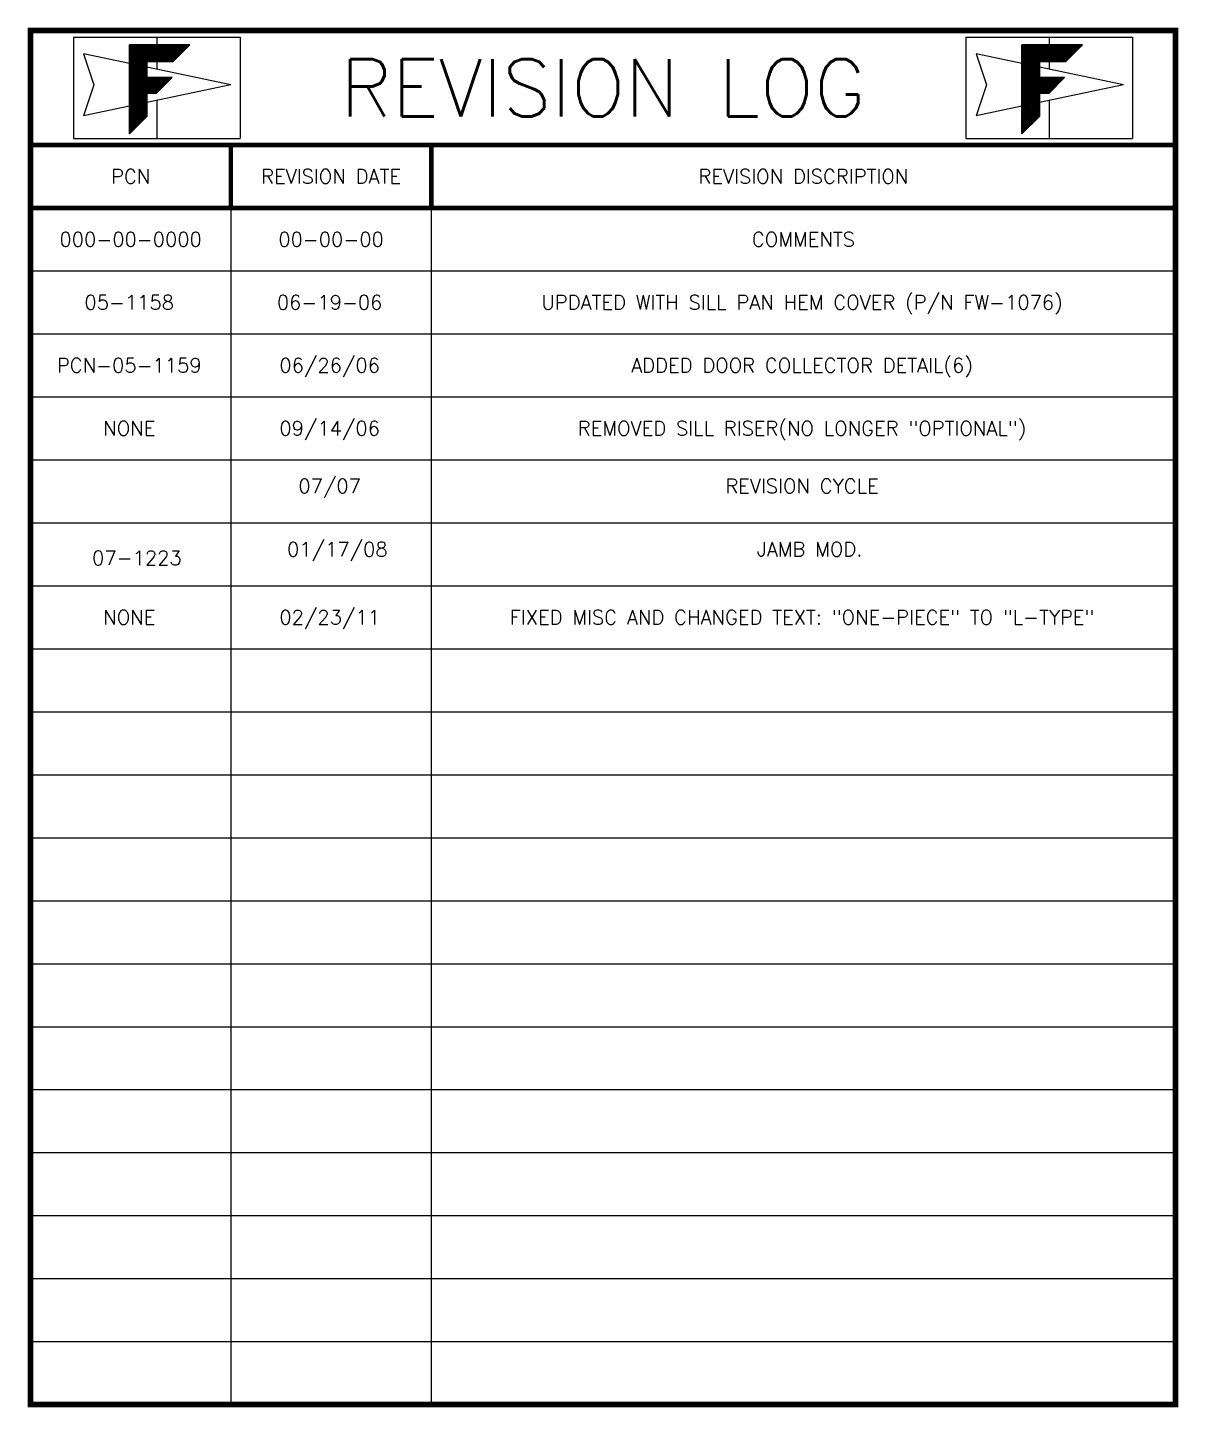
# Model space of a CAD drawing. Extents: x -31.7 to 55.9, y -31.6 to 29.
# Drawn here: x 35.82 to 55.92, y 3.75 to 27.85 of the extents above; entities that cross this region are included whole.
import ezdxf
from ezdxf.enums import TextEntityAlignment as Align

# ---------------------------------------------------------------- set-up
doc = ezdxf.new("R2010")
doc.units = 0
doc.header["$LTSCALE"] = 0.25
doc.header["$MEASUREMENT"] = 0
doc.layers.get('0').update_dxf_attribs({"linetype": 'CONTINUOUS'})
doc.layers.add('REVISION LOG', color=7, linetype='CONTINUOUS')
doc.styles.get("Standard").update_dxf_attribs({"font": 'simplex.shx'})

# ---------------------------------------------------------------- blocks, each defined once
blk = doc.blocks.new('*X10')
at = {"color": 0}
for p, q in [((7.2329, 10.2346), (7.4628, 10.4645)), ((7.2329, 10.2452), (7.4522, 10.4645)), ((7.2329, 10.2558), (7.4416, 10.4645)), ((7.2329, 10.2664), (7.431, 10.4645)), ((7.2329, 10.277), (7.4204, 10.4645)), ((7.2329, 10.2876), (7.4098, 10.4645)), ((7.2329, 10.2982), (7.3992, 10.4645)), ((7.2329, 10.3089), (7.3886, 10.4645)), ((7.2329, 10.3195), (7.378, 10.4645)), ((7.2329, 10.3301), (7.3674, 10.4645)), ((7.2329, 10.3407), (7.3568, 10.4645)), ((7.2329, 10.3513), (7.3462, 10.4645)), ((7.2329, 10.3619), (7.3356, 10.4645)), ((7.2329, 10.3725), (7.325, 10.4645)), ((7.2329, 10.3831), (7.3143, 10.4645)), ((7.2329, 10.3937), (7.3037, 10.4645)), ((7.2329, 10.4043), (7.2931, 10.4645)), ((7.2329, 10.4149), (7.2825, 10.4645)), ((7.2329, 10.4255), (7.2719, 10.4645)), ((7.2329, 10.4361), (7.2613, 10.4645)), ((7.2329, 10.4467), (7.2507, 10.4645)), ((7.2329, 10.4573), (7.2401, 10.4645)), ((7.3549, 10.3369), (7.2329, 10.4589)), ((7.3549, 10.3263), (7.2329, 10.4483)), ((7.3549, 10.3157), (7.2329, 10.4377)), ((7.3549, 10.3051), (7.2329, 10.4271)), ((7.3549, 10.2945), (7.2329, 10.4164)), ((7.3549, 10.3475), (7.2379, 10.4645)), ((7.3646, 10.3484), (7.2485, 10.4645)), ((7.3752, 10.3484), (7.2591, 10.4645)), ((7.3858, 10.3484), (7.2697, 10.4645)), ((7.3965, 10.3484), (7.2803, 10.4645)), ((7.4071, 10.3484), (7.2909, 10.4645)), ((7.4177, 10.3484), (7.3015, 10.4645)), ((7.4283, 10.3484), (7.3122, 10.4645)), ((7.4389, 10.3484), (7.3228, 10.4645)), ((7.4495, 10.3484), (7.3334, 10.4645)), ((7.4601, 10.3484), (7.344, 10.4645)), ((7.4707, 10.3484), (7.3546, 10.4645)), ((7.3573, 10.3484), (7.4734, 10.4645)), ((7.4813, 10.3484), (7.3652, 10.4645)), ((7.3679, 10.3484), (7.4841, 10.4645)), ((7.4919, 10.3484), (7.3758, 10.4645)), ((7.3785, 10.3484), (7.4947, 10.4645)), ((7.5025, 10.3484), (7.3864, 10.4645)), ((7.3892, 10.3484), (7.5053, 10.4645)), ((7.5131, 10.3484), (7.397, 10.4645)), ((7.3998, 10.3484), (7.5159, 10.4645)), ((7.5237, 10.3484), (7.4076, 10.4645)), ((7.4104, 10.3484), (7.5265, 10.4645)), ((7.5343, 10.3484), (7.4182, 10.4645)), ((7.421, 10.3484), (7.5371, 10.4645)), ((7.5422, 10.3511), (7.4288, 10.4645)), ((7.4316, 10.3484), (7.5477, 10.4645)), ((7.5476, 10.3564), (7.4394, 10.4645)), ((7.4422, 10.3484), (7.5583, 10.4645)), ((7.5529, 10.3617), (7.45, 10.4645)), ((7.4528, 10.3484), (7.5689, 10.4645)), ((7.5582, 10.367), (7.4606, 10.4645)), ((7.4634, 10.3484), (7.5795, 10.4645)), ((7.5635, 10.3723), (7.4713, 10.4645)), ((7.474, 10.3484), (7.5901, 10.4645)), ((7.5688, 10.3776), (7.4819, 10.4645)), ((7.4846, 10.3484), (7.6007, 10.4645)), ((7.5741, 10.3829), (7.4925, 10.4645)), ((7.4952, 10.3484), (7.6113, 10.4645)), ((7.5794, 10.3882), (7.5031, 10.4645)), ((7.5058, 10.3484), (7.6219, 10.4645)), ((7.5847, 10.3935), (7.5137, 10.4645)), ((7.5164, 10.3484), (7.6325, 10.4645)), ((7.59, 10.3988), (7.5243, 10.4645)), ((7.527, 10.3484), (7.6432, 10.4645)), ((7.5953, 10.4041), (7.5349, 10.4645)), ((7.5376, 10.3484), (7.6538, 10.4645)), ((7.6006, 10.4094), (7.5455, 10.4645)), ((7.6059, 10.4147), (7.5561, 10.4645)), ((7.6112, 10.42), (7.5667, 10.4645)), ((7.6165, 10.4253), (7.5773, 10.4645)), ((7.6218, 10.4306), (7.5879, 10.4645)), ((7.6271, 10.4359), (7.5985, 10.4645)), ((7.6324, 10.4412), (7.6091, 10.4645)), ((7.6377, 10.4465), (7.6197, 10.4645)), ((7.643, 10.4519), (7.6304, 10.4645)), ((7.6483, 10.4572), (7.641, 10.4645)), ((7.6536, 10.4625), (7.6516, 10.4645)), ((7.3549, 10.2839), (7.2329, 10.4058)), ((7.3549, 10.2733), (7.2329, 10.3952)), ((7.3549, 10.2627), (7.2329, 10.3846)), ((7.3549, 10.2521), (7.2329, 10.374)), ((7.3549, 10.2415), (7.2329, 10.3634)), ((7.4404, 10.1454), (7.2329, 10.3528)), ((7.2329, 10.224), (7.3549, 10.3459)), ((7.4351, 10.1401), (7.2329, 10.3422)), ((7.2329, 10.2134), (7.3549, 10.3353)), ((7.4298, 10.1348), (7.2329, 10.3316)), ((7.2329, 10.2028), (7.3549, 10.3247)), ((7.4245, 10.1295), (7.2329, 10.321)), ((7.2329, 10.1922), (7.3549, 10.3141)), ((7.4159, 10.1274), (7.2329, 10.3104)), ((7.2329, 10.1816), (7.3549, 10.3035)), ((7.4053, 10.1274), (7.2329, 10.2998)), ((7.2329, 10.171), (7.3549, 10.2929)), ((7.3947, 10.1274), (7.2329, 10.2892)), ((7.2329, 10.1604), (7.3549, 10.2823)), ((7.3841, 10.1274), (7.2329, 10.2786)), ((7.2329, 10.1498), (7.3549, 10.2717)), ((7.3735, 10.1274), (7.2329, 10.268)), ((7.2329, 10.1391), (7.3549, 10.2611)), ((7.3629, 10.1274), (7.2329, 10.2574)), ((7.2329, 10.1285), (7.3549, 10.2505)), ((7.3549, 10.1248), (7.2329, 10.2467)), ((7.2329, 10.1179), (7.3549, 10.2399)), ((7.3549, 10.1142), (7.2329, 10.2361)), ((7.2329, 10.0119), (7.4571, 10.236)), ((7.2329, 10.0225), (7.4465, 10.236)), ((7.2329, 10.0331), (7.4359, 10.236)), ((7.2329, 10.0437), (7.4253, 10.236)), ((7.2329, 10.0543), (7.4147, 10.236)), ((7.2329, 10.0649), (7.4041, 10.236)), ((7.2329, 10.0755), (7.3935, 10.236)), ((7.2329, 10.0861), (7.3828, 10.236)), ((7.2329, 10.0967), (7.3722, 10.236)), ((7.2329, 10.1073), (7.3616, 10.236)), ((7.3549, 10.1036), (7.2329, 10.2255)), ((7.3591, 10.1274), (7.4677, 10.236)), ((7.4457, 10.1507), (7.3603, 10.236)), ((7.3697, 10.1274), (7.4783, 10.236)), ((7.451, 10.156), (7.3709, 10.236)), ((7.3803, 10.1274), (7.4889, 10.236)), ((7.4563, 10.1613), (7.3815, 10.236)), ((7.3909, 10.1274), (7.4995, 10.236)), ((7.4616, 10.1666), (7.3921, 10.236)), ((7.4015, 10.1274), (7.5101, 10.236)), ((7.4669, 10.1719), (7.4028, 10.236)), ((7.4121, 10.1274), (7.5207, 10.236)), ((7.4722, 10.1772), (7.4134, 10.236)), ((7.4775, 10.1825), (7.424, 10.236)), ((7.4828, 10.1878), (7.4346, 10.236)), ((7.4881, 10.1931), (7.4452, 10.236)), ((7.4934, 10.1984), (7.4558, 10.236)), ((7.4987, 10.2037), (7.4664, 10.236)), ((7.504, 10.209), (7.477, 10.236)), ((7.5093, 10.2143), (7.4876, 10.236)), ((7.5146, 10.2196), (7.4982, 10.236)), ((7.5199, 10.2249), (7.5088, 10.236)), ((7.5252, 10.2302), (7.5194, 10.236)), ((7.5305, 10.2355), (7.53, 10.236)), ((7.3549, 10.093), (7.2329, 10.2149)), ((7.3549, 10.0824), (7.2329, 10.2043)), ((7.3549, 10.0718), (7.2329, 10.1937)), ((7.3549, 10.0612), (7.2329, 10.1831)), ((7.3549, 10.0506), (7.2329, 10.1725)), ((7.3549, 10.0399), (7.2329, 10.1619)), ((7.3549, 10.0293), (7.2329, 10.1513)), ((7.3549, 10.0187), (7.2329, 10.1407)), ((7.3549, 10.0081), (7.2329, 10.1301)), ((7.2329, 10.0013), (7.3549, 10.1232)), ((7.3549, 9.9975), (7.2329, 10.1195)), ((7.2329, 9.9907), (7.3549, 10.1126)), ((7.3549, 9.9869), (7.2329, 10.1089)), ((7.2329, 9.98), (7.3549, 10.102)), ((7.3549, 9.9763), (7.2329, 10.0983)), ((7.2329, 9.9694), (7.3549, 10.0914)), ((7.3549, 9.9657), (7.2329, 10.0876)), ((7.2329, 9.9588), (7.3549, 10.0808)), ((7.3501, 9.9599), (7.2329, 10.077)), ((7.2329, 9.9482), (7.3549, 10.0702)), ((7.3448, 9.9546), (7.2329, 10.0664)), ((7.2329, 9.9376), (7.3549, 10.0596)), ((7.3395, 9.9493), (7.2329, 10.0558)), ((7.2329, 9.927), (7.3549, 10.049)), ((7.3342, 9.944), (7.2329, 10.0452)), ((7.2329, 9.9164), (7.3549, 10.0383)), ((7.3289, 9.9387), (7.2329, 10.0346)), ((7.2329, 9.9058), (7.3549, 10.0277)), ((7.3236, 9.9334), (7.2329, 10.024)), ((7.2329, 9.8952), (7.3549, 10.0171)), ((7.3183, 9.9281), (7.2329, 10.0134)), ((7.2329, 9.8846), (7.3549, 10.0065)), ((7.313, 9.9228), (7.2329, 10.0028)), ((7.2329, 9.874), (7.3549, 9.9959)), ((7.3077, 9.9175), (7.2329, 9.9922)), ((7.2329, 9.8634), (7.3549, 9.9853)), ((7.3024, 9.9122), (7.2329, 9.9816)), ((7.2329, 9.8528), (7.3549, 9.9747)), ((7.2971, 9.9069), (7.2329, 9.971)), ((7.2918, 9.9015), (7.2329, 9.9604)), ((7.2865, 9.8962), (7.2329, 9.9498)), ((7.2811, 9.8909), (7.2329, 9.9392)), ((7.2758, 9.8856), (7.2329, 9.9285)), ((7.2705, 9.8803), (7.2329, 9.9179)), ((7.2652, 9.875), (7.2329, 9.9073)), ((7.2599, 9.8697), (7.2329, 9.8967)), ((7.2546, 9.8644), (7.2329, 9.8861)), ((7.2493, 9.8591), (7.2329, 9.8755)), ((7.244, 9.8538), (7.2329, 9.8649)), ((7.2387, 9.8485), (7.2329, 9.8543)), ((7.2334, 9.8432), (7.2329, 9.8437))]:
    blk.add_line(p, q, dxfattribs=at)
blk = doc.blocks.new('Revision Log')
at = {"layer": 'REVISION LOG', "color": 151}
for p, q in [((0.6875, -0.0287), (1.4153, -0.0287)), ((0.6875, -0.0287), (0.6875, -0.4713)), ((1.0514, -0.0287), (1.0514, -0.0633)), ((1.4153, -0.0287), (1.4153, -0.4713)), ((4.5847, -0.0287), (5.3125, -0.0287)), ((4.5847, -0.0287), (4.5847, -0.4713)), ((4.9486, -0.0287), (4.9486, -0.0633)), ((5.3125, -0.0287), (5.3125, -0.4713)), ((1.0514, -0.1359), (1.0514, -0.1693)), ((4.9486, -0.1359), (4.9486, -0.1693)), ((1.0514, -0.3057), (1.0514, -0.4713)), ((4.9486, -0.3057), (4.9486, -0.4713)), ((0.6875, -0.4713), (1.4153, -0.4713)), ((4.5847, -0.4713), (5.3125, -0.4713))]:
    blk.add_line(p, q, dxfattribs=at)
at = {"layer": 'REVISION LOG', "color": 1}
for p, q in [((0.9319, -0.1442), (0.7322, -0.1023)), ((0.7322, -0.1023), (0.7772, -0.2375)), ((4.8292, -0.1442), (4.6294, -0.1023)), ((4.6294, -0.1023), (4.6744, -0.2375)), ((1.3755, -0.2375), (1.0082, -0.1603)), ((5.2728, -0.2375), (4.9054, -0.1603)), ((0.7772, -0.2375), (0.7322, -0.3729)), ((1.3755, -0.2375), (1.0082, -0.3148)), ((4.6744, -0.2375), (4.6294, -0.3729)), ((5.2728, -0.2375), (4.9054, -0.3148)), ((0.9319, -0.3308), (0.7322, -0.3729)), ((4.8292, -0.3308), (4.6294, -0.3729))]:
    blk.add_line(p, q, dxfattribs=at)
at = {"layer": 'REVISION LOG'}
for p, q in [((2.25, -0.5), (2.25, -6)), ((1.375, -0.775), (1.375, -6)), ((0.5, -1.05), (5.5, -1.05)), ((0.5, -1.325), (5.5, -1.325)), ((0.5, -1.6), (5.5, -1.6)), ((0.5, -1.875), (5.5, -1.875)), ((0.5, -2.15), (5.5, -2.15)), ((0.5, -2.425), (5.5, -2.425)), ((0.5, -2.7), (5.5, -2.7)), ((0.5, -2.975), (5.5, -2.975)), ((0.5, -3.25), (5.5, -3.25)), ((0.5, -3.525), (5.5, -3.525)), ((0.5, -3.8), (5.5, -3.8)), ((0.5, -4.075), (5.5, -4.075)), ((0.5, -4.35), (5.5, -4.35)), ((0.5, -4.625), (5.5, -4.625)), ((0.5, -4.9), (5.5, -4.9)), ((0.5, -5.175), (5.5, -5.175)), ((0.5, -5.45), (5.5, -5.45)), ((0.5, -5.725), (5.5, -5.725))]:
    blk.add_line(p, q, dxfattribs=at)
at = {"layer": 'REVISION LOG', "const_width": 0.025}
blk.add_lwpolyline([(5.5, -6), (5.5, 0), (0.5, 0), (0.5, -6), (5.5, -6), (5.5, -6)], close=True, dxfattribs=at)
at = {"layer": 'REVISION LOG', "color": 151}
for points in [[(1.0082, -0.3757), (1.0082, -0.274), (1.0504, -0.274), (1.0082, -0.274), (1.0082, -0.3757), (0.9319, -0.4519), (0.9319, -0.0633), (1.1962, -0.0633), (1.1236, -0.1359), (1.0082, -0.1359), (1.0082, -0.2061), (1.1182, -0.2061), (1.0082, -0.2061), (1.0082, -0.1359), (1.1236, -0.1359), (1.1962, -0.0633), (0.9319, -0.0633), (0.9319, -0.4519), (1.0082, -0.3757), (1.0082, -0.274), (1.0504, -0.274), (1.1182, -0.2061), (1.0082, -0.2061), (1.0082, -0.1359), (1.1236, -0.1359), (1.1962, -0.0633), (0.9319, -0.0633), (0.9319, -0.4519)], [(4.9054, -0.3757), (4.9054, -0.274), (4.9476, -0.274), (4.9054, -0.274), (4.9054, -0.3757), (4.8292, -0.4519), (4.8292, -0.0633), (5.0934, -0.0633), (5.0208, -0.1359), (4.9054, -0.1359), (4.9054, -0.2061), (5.0155, -0.2061), (4.9054, -0.2061), (4.9054, -0.1359), (5.0208, -0.1359), (5.0934, -0.0633), (4.8292, -0.0633), (4.8292, -0.4519), (4.9054, -0.3757), (4.9054, -0.274), (4.9476, -0.274), (5.0155, -0.2061), (4.9054, -0.2061), (4.9054, -0.1359), (5.0208, -0.1359), (5.0934, -0.0633), (4.8292, -0.0633), (4.8292, -0.4519)]]:
    blk.add_lwpolyline(points, close=True, dxfattribs=at)
at = {"layer": 'REVISION LOG', "const_width": 0.02}
for points in [[(0.5, -0.5), (5.5, -0.5)], [(1.375, -0.5), (1.375, -0.775)], [(2.25, -0.5), (2.25, -0.775)], [(0.5, -0.775), (5.5, -0.775)]]:
    blk.add_lwpolyline(points, dxfattribs=at)
at = {"layer": 'REVISION LOG', "color": 151, "xscale": 0.625, "yscale": 0.625, "zscale": 0.625}
for p in [(-3.5886, -6.6036), (0.3086, -6.6036)]:
    blk.add_blockref('*X10', p, dxfattribs=at)
at = {"layer": 'REVISION LOG'}
for s, height, p in [('REVISION LOG', 0.25, (3, -0.25)), ('PCN', 0.0625, (0.9375, -0.6375)), ('REVISION DATE', 0.0625, (1.8125, -0.6375)), ('REVISION DISCRIPTION', 0.0625, (3.875, -0.6375)), ('000-00-0000', 0.0625, (0.9375, -0.9125)), ('00-00-00', 0.0625, (1.8125, -0.9125)), ('COMMENTS', 0.0625, (3.875, -0.9125))]:
    blk.add_text(s, height=height, dxfattribs=at).set_placement(p, align=Align.MIDDLE_CENTER)

msp = doc.modelspace()

# ---------------------------------------------------------------- block references
at = {"xscale": 4, "yscale": 4, "zscale": 4}
msp.add_blockref('Revision Log', (33.8691, 27.80252), dxfattribs=at)

# ---------------------------------------------------------------- texts
at = {"layer": 'REVISION LOG'}
for s, p in [('05-1158', (37.59491, 23.05305)), ('06-19-06', (41.09491, 23.05305)), ('UPDATED WITH SILL PAN HEM COVER (P/N FW-1076)', (49.34491, 23.05305)), ('PCN-05-1159', (37.59491, 21.95305)), ('06/26/06', (41.09491, 21.95305)), ('ADDED DOOR COLLECTOR DETAIL(6)', (49.34491, 21.95305)), ('NONE', (37.59491, 20.85305)), ('09/14/06', (41.09491, 20.85305)), ('REMOVED SILL RISER(NO LONGER "OPTIONAL")', (49.34491, 20.85305)), ('07/07', (41.09491, 19.84436)), ('REVISION CYCLE', (49.34491, 19.84436)), ('01/17/08', (41.22866, 18.74068)), ('JAMB MOD.', (49.47866, 18.74234)), ('07-1223', (37.72866, 18.59051)), ('NONE', (37.59491, 17.55305)), ('02/23/11', (41.09491, 17.55305)), ('FIXED MISC AND CHANGED TEXT: "ONE-PIECE" TO "L-TYPE"', (49.34491, 17.55305))]:
    msp.add_text(s, height=0.25, dxfattribs=at).set_placement(p, align=Align.MIDDLE_CENTER)

doc.saveas('drawing.dxf')
